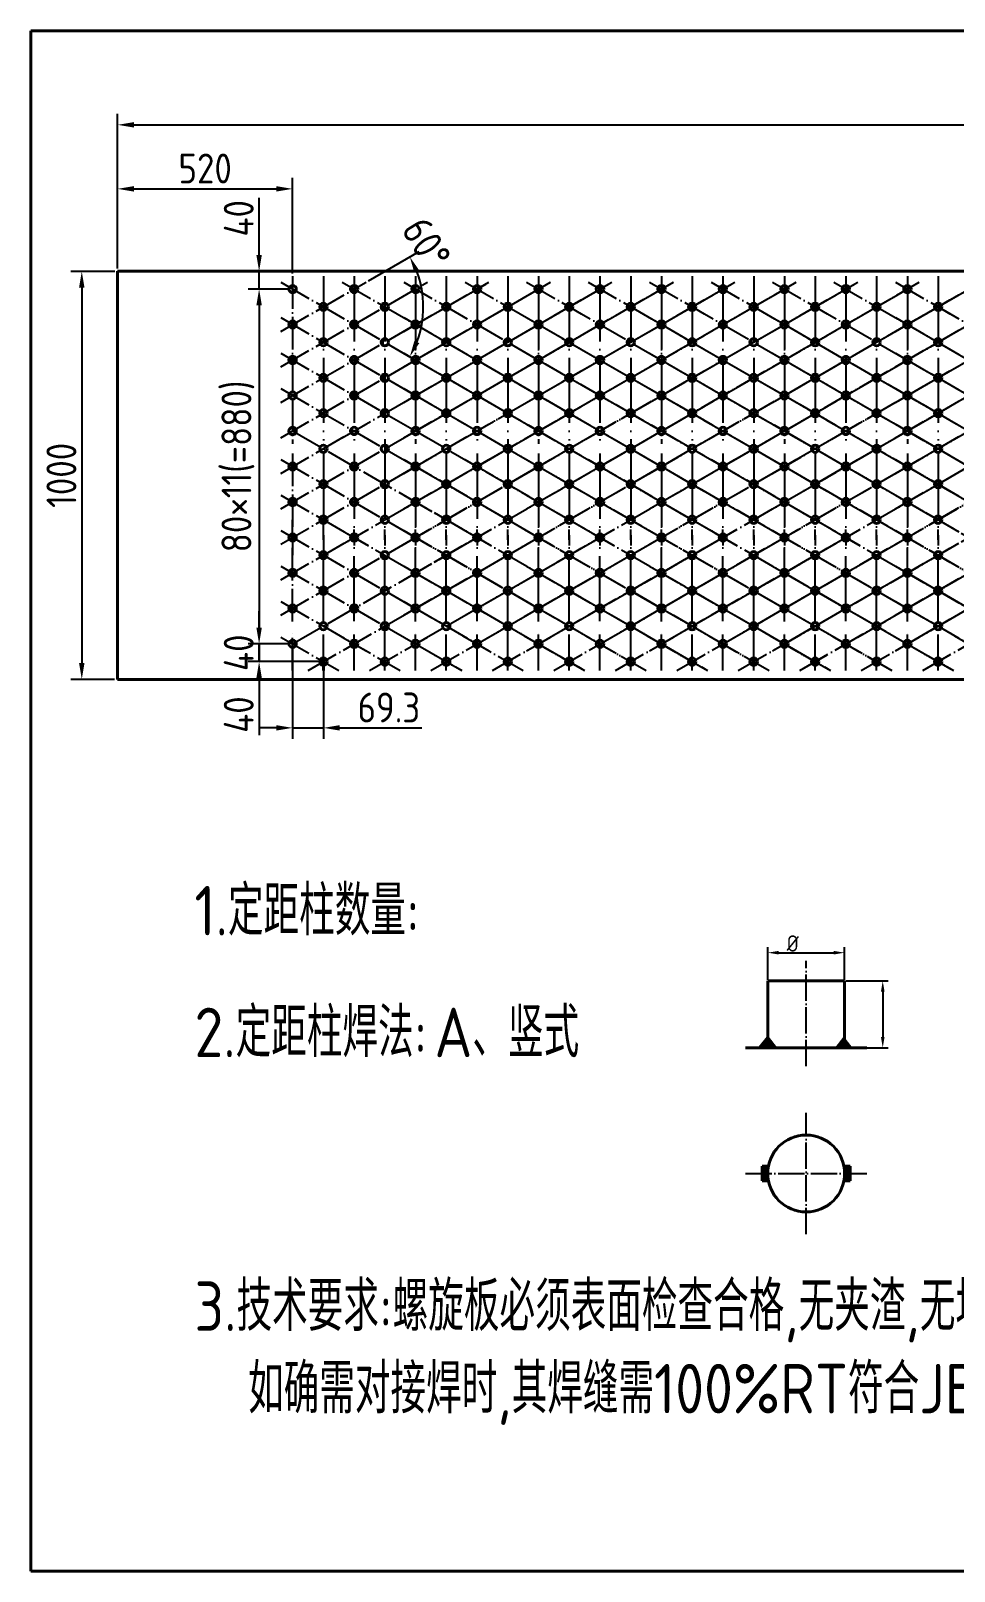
# Model space of a CAD drawing. Header units: millimetres. Extents: x 6220 to 53600, y -8031 to 13822.
# Drawn here: x 49590 to 51289, y -2704 to 131 of the extents above; entities that cross this region are included whole.
import ezdxf

# ---------------------------------------------------------------- set-up
doc = ezdxf.new("R2010")
doc.units = ezdxf.units.MM
doc.linetypes.add('ACAD_ISO04W100', pattern=[30, 24, -3, 0, -3])
doc.layers.add('粗线', color=7, linetype='Continuous', lineweight=40)
doc.layers.add('轮廓线', color=7, linetype='Continuous', lineweight=40)
doc.layers.add('轴线', color=5, linetype='ACAD_ISO04W100')
doc.styles.add('GB', font='gbenor.shx', dxfattribs={"bigfont": 'gbcbig.shx'})
doc.dimstyles.new('ISO-25', dxfattribs={"dimtxt": 40, "dimasz": 30, "dimexe": 20, "dimexo": 5, "dimgap": 10, "dimtad": 1, "dimtxsty": 'GB', "dimcen": 2.5, "dimadec": 0, "dimazin": 0, "dimtfac": 1, "dimtmove": 0, "dimatfit": 0, "dimfxl": 0, "dimarcsym": 0})

# ---------------------------------------------------------------- blocks, each defined once
blk = doc.blocks.new('*D148')
at = {"layer": 'Defpoints', "color": 0}
for p in [(50072, -344.6), (50010.3, -997.7), (50072, -997.7)]:
    blk.add_point(p, dxfattribs=at)
at = {"layer": '粗线', "color": 0, "lineweight": -2}
for p, q in [((50067, -344.6), (49990.3, -344.6)), ((50010.3, -374.6), (50010.3, -967.7)), ((50067, -997.7), (49990.3, -997.7))]:
    blk.add_line(p, q, dxfattribs=at)
at = {"layer": '粗线', "color": 0}
for points in [[(50005.3, -374.6), (50015.3, -374.6), (50010.3, -344.6)], [(50005.3, -967.7), (50015.3, -967.7), (50010.3, -997.7)]]:
    blk.add_solid(points, dxfattribs=at)
at = {"layer": '粗线', "color": 0, "insert": (49971.3, -671.1), "char_height": 55, "attachment_point": 5, "rotation": 90, "style": 'GB'}
blk.add_mtext('80×11(=880)', dxfattribs=at)
blk = doc.blocks.new('*D149')
at = {"layer": 'Defpoints', "color": 0}
for p in [(50010.3, -312), (50072, -312), (50072, -344.6)]:
    blk.add_point(p, dxfattribs=at)
at = {"layer": '粗线', "color": 0, "lineweight": -2}
for p, q in [((50010.3, -282), (50010.3, -176.9)), ((50067, -312), (49990.3, -312)), ((50010.3, -344.6), (50010.3, -312)), ((50067, -344.6), (49990.3, -344.6)), ((50010.3, -374.6), (50010.3, -404.6))]:
    blk.add_line(p, q, dxfattribs=at)
at = {"layer": '粗线', "color": 0}
for points in [[(50005.3, -282), (50015.3, -282), (50010.3, -312)], [(50005.3, -374.6), (50015.3, -374.6), (50010.3, -344.6)]]:
    blk.add_solid(points, dxfattribs=at)
at = {"layer": '粗线', "color": 0, "insert": (49972.8, -214.4), "char_height": 55, "attachment_point": 5, "rotation": 90, "style": 'GB'}
blk.add_mtext('40', dxfattribs=at)
blk = doc.blocks.new('*D150')
at = {"layer": 'Defpoints', "color": 0}
for p in [(50072, -997.7), (50010.3, -1030.3), (50128.6, -1030.3)]:
    blk.add_point(p, dxfattribs=at)
at = {"layer": '粗线', "color": 0, "lineweight": -2}
for p, q in [((50010.3, -967.7), (50010.3, -937.7)), ((50067, -997.7), (49990.3, -997.7)), ((50010.3, -997.7), (50010.3, -1030.3)), ((50123.6, -1030.3), (49990.3, -1030.3)), ((50010.3, -1060.3), (50010.3, -1165.4))]:
    blk.add_line(p, q, dxfattribs=at)
at = {"layer": '粗线', "color": 0}
for points in [[(50005.3, -967.7), (50015.3, -967.7), (50010.3, -997.7)], [(50005.3, -1060.3), (50015.3, -1060.3), (50010.3, -1030.3)]]:
    blk.add_solid(points, dxfattribs=at)
at = {"layer": '粗线', "color": 0, "insert": (49972.8, -1127.8), "char_height": 55, "attachment_point": 5, "rotation": 90, "style": 'GB'}
blk.add_mtext('40', dxfattribs=at)
blk = doc.blocks.new('*D151')
at = {"layer": 'Defpoints', "color": 0}
for p in [(50072, -160.2), (49750, -312), (50072, -320.8)]:
    blk.add_point(p, dxfattribs=at)
at = {"layer": '粗线', "color": 0, "lineweight": -2}
for p, q in [((49750, -307), (49750, -140.2)), ((50072, -315.8), (50072, -140.2)), ((49780, -160.2), (50042, -160.2))]:
    blk.add_line(p, q, dxfattribs=at)
at = {"layer": '粗线', "color": 0}
for points in [[(49780, -155.2), (49780, -165.2), (49750, -160.2)], [(50042, -155.2), (50042, -165.2), (50072, -160.2)]]:
    blk.add_solid(points, dxfattribs=at)
at = {"layer": '粗线', "color": 0, "insert": (49911, -122.7), "char_height": 55, "attachment_point": 5, "style": 'GB'}
blk.add_mtext('520', dxfattribs=at)
blk = doc.blocks.new('*D152')
at = {"layer": 'Defpoints', "color": 0}
for p in [(49750, -312), (49684, -1063), (49749.5, -1063)]:
    blk.add_point(p, dxfattribs=at)
at = {"layer": '粗线', "color": 0, "lineweight": -2}
for p, q in [((49745, -312), (49664, -312)), ((49684, -342), (49684, -1033)), ((49744.5, -1063), (49664, -1063))]:
    blk.add_line(p, q, dxfattribs=at)
at = {"layer": '粗线', "color": 0}
for points in [[(49679, -342), (49689, -342), (49684, -312)], [(49679, -1033), (49689, -1033), (49684, -1063)]]:
    blk.add_solid(points, dxfattribs=at)
at = {"layer": '粗线', "color": 0, "insert": (49646.5, -687.5), "char_height": 55, "attachment_point": 5, "rotation": 90, "style": 'GB'}
blk.add_mtext('1000', dxfattribs=at)
blk = doc.blocks.new('*D153')
at = {"layer": 'Defpoints', "color": 0}
for p in [(50072, -997.7), (50128.6, -1030.3), (50128.6, -1152.2)]:
    blk.add_point(p, dxfattribs=at)
at = {"layer": '粗线', "color": 0, "lineweight": -2}
for p, q in [((50072, -1002.7), (50072, -1172.2)), ((50128.6, -1035.3), (50128.6, -1172.2)), ((50042, -1152.2), (50012, -1152.2)), ((50072, -1152.2), (50128.6, -1152.2)), ((50158.6, -1152.2), (50309.6, -1152.2))]:
    blk.add_line(p, q, dxfattribs=at)
at = {"layer": '粗线', "color": 0}
for points in [[(50042, -1147.2), (50042, -1157.2), (50072, -1152.2)], [(50158.6, -1147.2), (50158.6, -1157.2), (50128.6, -1152.2)]]:
    blk.add_solid(points, dxfattribs=at)
at = {"layer": '粗线', "color": 0, "insert": (50249.1, -1114.7), "char_height": 55, "attachment_point": 5, "style": 'GB'}
blk.add_mtext('69.3', dxfattribs=at)
blk = doc.blocks.new('*D154')
at = {"layer": 'Defpoints', "color": 0}
for p in [(51087.8, -1566), (50946.2, -1618), (51087.8, -1618)]:
    blk.add_point(p, dxfattribs=at)
at = {"layer": '粗线', "color": 0, "lineweight": -2}
for p, q in [((50946.2, -1616), (50946.2, -1556)), ((51087.8, -1616), (51087.8, -1556)), ((50966.2, -1566), (51067.8, -1566))]:
    blk.add_line(p, q, dxfattribs=at)
at = {"layer": '粗线', "color": 0}
for points in [[(50966.2, -1562.7), (50966.2, -1569.3), (50946.2, -1566)], [(51067.8, -1562.7), (51067.8, -1569.3), (51087.8, -1566)]]:
    blk.add_solid(points, dxfattribs=at)
at = {"layer": '粗线', "color": 0, "insert": (50992.3, -1549), "char_height": 30, "attachment_point": 5, "style": 'GB'}
blk.add_mtext('%%C', dxfattribs=at)
blk = doc.blocks.new('*D155')
at = {"layer": 'Defpoints', "color": 0}
for p in [(51087.8, -1618), (51087.8, -1741.1), (51157.9, -1741.1)]:
    blk.add_point(p, dxfattribs=at)
at = {"layer": '粗线', "color": 0, "lineweight": -2}
for p, q in [((51089.8, -1618), (51167.9, -1618)), ((51157.9, -1638), (51157.9, -1721.1)), ((51089.8, -1741.1), (51167.9, -1741.1))]:
    blk.add_line(p, q, dxfattribs=at)
at = {"layer": '粗线', "color": 0}
for points in [[(51154.6, -1638), (51161.3, -1638), (51157.9, -1618)], [(51154.6, -1721.1), (51161.3, -1721.1), (51157.9, -1741.1)]]:
    blk.add_solid(points, dxfattribs=at)
at = {"layer": '粗线', "color": 0, "insert": (51155.9, -1704.7), "char_height": 0.000001, "attachment_point": 5, "rotation": 90, "style": 'GB'}
blk.add_mtext('.', dxfattribs=at)
blk = doc.blocks.new('*D147')
at = {"layer": 'Defpoints', "color": 0}
for p in [(53440.8, -42.4), (49750, -312), (53440.8, -312)]:
    blk.add_point(p, dxfattribs=at)
at = {"layer": '粗线', "color": 0, "lineweight": -2}
for p, q in [((49750, -307), (49750, -22.4)), ((53440.8, -307), (53440.8, -22.4)), ((49780, -42.4), (53410.8, -42.4))]:
    blk.add_line(p, q, dxfattribs=at)
at = {"layer": '粗线', "color": 0}
for points in [[(49780, -37.4), (49780, -47.4), (49750, -42.4)], [(53410.8, -37.4), (53410.8, -47.4), (53440.8, -42.4)]]:
    blk.add_solid(points, dxfattribs=at)
at = {"layer": '粗线', "color": 0, "insert": (51595.4, -32.4), "char_height": 0.00001, "attachment_point": 5, "style": 'GB'}
blk.add_mtext('.', dxfattribs=at)
blk = doc.blocks.new('*D156')
at = {"layer": 'Defpoints', "color": 0}
for p in [(50010.3, -997.7), (50072, -997.7), (50072, -1030.3)]:
    blk.add_point(p, dxfattribs=at)
at = {"layer": '粗线', "color": 0, "lineweight": -2}
for p, q in [((50010.3, -967.7), (50010.3, -937.7)), ((50067, -997.7), (49990.3, -997.7)), ((50010.3, -1030.3), (50010.3, -997.7)), ((50067, -1030.3), (49990.3, -1030.3)), ((50010.3, -1060.3), (50010.3, -1090.3))]:
    blk.add_line(p, q, dxfattribs=at)
at = {"layer": '粗线', "color": 0}
for points in [[(50005.3, -967.7), (50015.3, -967.7), (50010.3, -997.7)], [(50005.3, -1060.3), (50015.3, -1060.3), (50010.3, -1030.3)]]:
    blk.add_solid(points, dxfattribs=at)
at = {"layer": '粗线', "color": 0, "insert": (49972.8, -1014), "char_height": 55, "attachment_point": 5, "rotation": 90, "style": 'GB'}
blk.add_mtext('40', dxfattribs=at)
blk = doc.blocks.new('*D157')
at = {"layer": 'Defpoints', "color": 0}
for p in [(50050.1, -331.9), (50207.1, -331.9), (50050.1, -422.6), (50309.6, -409.2), (50546.4, -618.5)]:
    blk.add_point(p, dxfattribs=at)
at = {"layer": '粗线', "color": 0, "lineweight": -2}
blk.add_line((50211.4, -329.4), (50305.1, -275.4), dxfattribs=at)
blk.add_arc((50128.6, -377.3), 183.8, 339.3646, 20.6354, dxfattribs=at)
at = {"layer": '粗线', "color": 0}
for points in [[(50296, -314.6), (50305.1, -310.4), (50287.7, -285.4)], [(50305.1, -444.2), (50296, -439.9), (50287.7, -469.1)]]:
    blk.add_solid(points, dxfattribs=at)
at = {"layer": '粗线', "color": 0, "insert": (50318.2, -260.3), "char_height": 55, "attachment_point": 5, "rotation": 301.6797, "style": 'GB'}
blk.add_mtext('60°', dxfattribs=at)

msp = doc.modelspace()

# ---------------------------------------------------------------- hatches: boundary and pattern name
at = {"layer": '粗线'}
h = msp.add_hatch(color=0, dxfattribs=at)
h.paths.add_polyline_path([(50946.238, -1722.146), (50946.238, -1741.117), (50961.05, -1741.117)])
h.paths.add_polyline_path([(50946.238, -1722.146), (50931.426, -1741.117), (50946.238, -1741.117)])
h = msp.add_hatch(color=0, dxfattribs=at)
h.paths.add_polyline_path([(51087.826, -1722.146), (51087.826, -1741.117), (51073.013, -1741.117)])
h.paths.add_polyline_path([(51087.826, -1722.146), (51102.638, -1741.117), (51087.826, -1741.117)])
h = msp.add_hatch(color=0, dxfattribs=at)
h.paths.add_polyline_path([(50947.519, -1958.968), (50936.146, -1958.968), (50936.146, -1972.378), (50946.238, -1972.378, -0.04767987)])
h.paths.add_polyline_path([(50946.238, -1972.378), (50936.146, -1972.378), (50936.146, -1985.788), (50947.519, -1985.788, -0.04767987)])
h = msp.add_hatch(color=0, dxfattribs=at)
h.paths.add_polyline_path([(51086.544, -1958.968), (51097.917, -1958.968), (51097.917, -1972.378), (51087.826, -1972.378, 0.04767987)])
h.paths.add_polyline_path([(51087.826, -1972.378), (51097.917, -1972.378), (51097.917, -1985.788), (51086.544, -1985.788, 0.04767987)])

# ---------------------------------------------------------------- linework, layer by layer
at = {"layer": '粗线', "color": 0}
for p, q in [((49590.19, 130.69), (53599.69, 130.69)), ((49590.19, 130.69), (49590.19, -2704.31)), ((49749.986, -311.956), (49749.502, -1062.981)), ((49749.986, -311.956), (53440.792, -311.956)), ((50128.598, -1030.327), (50128.598, -1046.673)), ((49749.502, -1062.981), (53440.309, -1062.981)), ((50946.238, -1741.117), (50946.238, -1617.957)), ((50946.238, -1617.957), (51087.826, -1617.957)), ((51087.826, -1741.117), (51087.826, -1617.957)), ((50946.238, -1722.146), (50931.426, -1741.117)), ((50946.238, -1722.146), (50961.05, -1741.117)), ((51087.826, -1722.146), (51073.013, -1741.117)), ((50905.597, -1741.117), (51128.467, -1741.117)), ((50936.146, -1985.788), (50936.146, -1958.968)), ((50936.146, -1958.968), (50947.519, -1958.968)), ((51097.917, -1958.968), (51086.544, -1958.968)), ((51097.917, -1985.788), (51097.917, -1958.968)), ((50936.146, -1985.788), (50947.519, -1985.788)), ((51097.917, -1985.788), (51086.544, -1985.788)), ((49590.19, -2704.31), (53599.69, -2704.31))]:
    msp.add_line(p, q, dxfattribs=at)
msp.add_circle((51017.032, -1972.378), 70.794, dxfattribs=at)
at = {"layer": '轮廓线', "color": 0}
for p, q in [((50924.095, -311.956), (51517.709, -311.956)), ((51150.323, -311.956), (51743.937, -311.956)), ((51263.437, -311.956), (51857.051, -311.956))]:
    msp.add_line(p, q, dxfattribs=at)
for centre in [(50072.041, -344.61), (50185.155, -344.61), (50298.269, -344.61), (50298.269, -344.61), (50411.383, -344.61), (50411.383, -344.61), (50524.497, -344.61), (50524.497, -344.61), (50524.497, -344.61), (50637.611, -344.61), (50637.611, -344.61), (50750.726, -344.61), (50750.726, -344.61), (50750.726, -344.61), (50863.84, -344.61), (50863.84, -344.61), (50976.954, -344.61), (50976.954, -344.61), (50976.954, -344.61), (51090.068, -344.61), (51090.068, -344.61), (51203.182, -344.61), (51203.182, -344.61), (51203.182, -344.61), (50128.598, -377.263), (50241.712, -377.263), (50354.826, -377.263), (50354.826, -377.263), (50467.94, -377.263), (50467.94, -377.263), (50581.054, -377.263), (50581.054, -377.263), (50581.054, -377.263), (50694.169, -377.263), (50694.169, -377.263), (50807.283, -377.263), (50807.283, -377.263), (50807.283, -377.263), (50920.397, -377.263), (50920.397, -377.263), (51033.511, -377.263), (51033.511, -377.263), (51033.511, -377.263), (51146.625, -377.263), (51146.625, -377.263), (51259.739, -377.263), (51259.739, -377.263), (51259.739, -377.263), (50072.041, -409.916), (50185.155, -409.916), (50298.269, -409.916), (50298.269, -409.916), (50411.383, -409.916), (50411.383, -409.916), (50524.497, -409.916), (50524.497, -409.916), (50524.497, -409.916), (50637.611, -409.916), (50637.611, -409.916), (50750.726, -409.916), (50750.726, -409.916), (50750.726, -409.916), (50863.84, -409.916), (50863.84, -409.916), (50976.954, -409.916), (50976.954, -409.916), (50976.954, -409.916), (51090.068, -409.916), (51090.068, -409.916), (51203.182, -409.916), (51203.182, -409.916), (51203.182, -409.916), (50128.598, -442.569), (50241.712, -442.569), (50354.826, -442.569), (50354.826, -442.569), (50467.94, -442.569), (50467.94, -442.569), (50581.054, -442.569), (50581.054, -442.569), (50581.054, -442.569), (50694.169, -442.569), (50694.169, -442.569), (50807.283, -442.569), (50807.283, -442.569), (50807.283, -442.569), (50920.397, -442.569), (50920.397, -442.569), (51033.511, -442.569), (51033.511, -442.569), (51033.511, -442.569), (51146.625, -442.569), (51146.625, -442.569), (51259.739, -442.569), (51259.739, -442.569), (51259.739, -442.569), (50072.041, -475.223), (50185.155, -475.223), (50298.269, -475.223), (50298.269, -475.223), (50411.383, -475.223), (50411.383, -475.223), (50524.497, -475.223), (50524.497, -475.223), (50524.497, -475.223), (50637.611, -475.223), (50637.611, -475.223), (50750.726, -475.223), (50750.726, -475.223), (50750.726, -475.223), (50863.84, -475.223), (50863.84, -475.223), (50976.954, -475.223), (50976.954, -475.223), (50976.954, -475.223), (51090.068, -475.223), (51090.068, -475.223), (51203.182, -475.223), (51203.182, -475.223), (51203.182, -475.223), (50128.598, -507.876), (50241.712, -507.876), (50354.826, -507.876), (50354.826, -507.876), (50467.94, -507.876), (50467.94, -507.876), (50581.054, -507.876), (50581.054, -507.876), (50581.054, -507.876), (50694.169, -507.876), (50694.169, -507.876), (50807.283, -507.876), (50807.283, -507.876), (50807.283, -507.876), (50920.397, -507.876), (50920.397, -507.876), (51033.511, -507.876), (51033.511, -507.876), (51033.511, -507.876), (51146.625, -507.876), (51146.625, -507.876), (51259.739, -507.876), (51259.739, -507.876), (51259.739, -507.876), (50072.041, -540.529), (50185.155, -540.529), (50298.269, -540.529), (50298.269, -540.529), (50411.383, -540.529), (50411.383, -540.529), (50524.497, -540.529), (50524.497, -540.529), (50524.497, -540.529), (50637.611, -540.529), (50637.611, -540.529), (50750.726, -540.529), (50750.726, -540.529), (50750.726, -540.529), (50863.84, -540.529), (50863.84, -540.529), (50976.954, -540.529), (50976.954, -540.529), (50976.954, -540.529), (51090.068, -540.529), (51090.068, -540.529), (51203.182, -540.529), (51203.182, -540.529), (51203.182, -540.529), (50128.598, -573.182), (50241.712, -573.182), (50354.826, -573.182), (50354.826, -573.182), (50467.94, -573.182), (50467.94, -573.182), (50581.054, -573.182), (50581.054, -573.182), (50581.054, -573.182), (50694.169, -573.182), (50694.169, -573.182), (50807.283, -573.182), (50807.283, -573.182), (50807.283, -573.182), (50920.397, -573.182), (50920.397, -573.182), (51033.511, -573.182), (51033.511, -573.182), (51033.511, -573.182), (51146.625, -573.182), (51146.625, -573.182), (51259.739, -573.182), (51259.739, -573.182), (51259.739, -573.182), (50072.041, -605.835), (50072.041, -605.835), (50185.155, -605.835), (50185.155, -605.835), (50298.269, -605.835), (50298.269, -605.835), (50298.269, -605.835), (50298.269, -605.835), (50411.383, -605.835), (50411.383, -605.835), (50411.383, -605.835), (50411.383, -605.835), (50524.497, -605.835), (50524.497, -605.835), (50524.497, -605.835), (50524.497, -605.835), (50524.497, -605.835), (50524.497, -605.835), (50637.611, -605.835), (50637.611, -605.835), (50637.611, -605.835), (50637.611, -605.835), (50750.726, -605.835), (50750.726, -605.835), (50750.726, -605.835), (50750.726, -605.835), (50750.726, -605.835), (50750.726, -605.835), (50863.84, -605.835), (50863.84, -605.835), (50863.84, -605.835), (50863.84, -605.835), (50976.954, -605.835), (50976.954, -605.835), (50976.954, -605.835), (50976.954, -605.835), (50976.954, -605.835), (50976.954, -605.835), (51090.068, -605.835), (51090.068, -605.835), (51090.068, -605.835), (51090.068, -605.835), (51203.182, -605.835), (51203.182, -605.835), (51203.182, -605.835), (51203.182, -605.835), (51203.182, -605.835), (51203.182, -605.835), (50128.598, -638.489), (50241.712, -638.489), (50354.826, -638.489), (50354.826, -638.489), (50467.94, -638.489), (50467.94, -638.489), (50581.054, -638.489), (50581.054, -638.489), (50581.054, -638.489), (50694.169, -638.489), (50694.169, -638.489), (50807.283, -638.489), (50807.283, -638.489), (50807.283, -638.489), (50920.397, -638.489), (50920.397, -638.489), (51033.511, -638.489), (51033.511, -638.489), (51033.511, -638.489), (51146.625, -638.489), (51146.625, -638.489), (51259.739, -638.489), (51259.739, -638.489), (51259.739, -638.489), (50072.041, -671.142), (50072.041, -671.142), (50185.155, -671.142), (50185.155, -671.142), (50298.269, -671.142), (50298.269, -671.142), (50298.269, -671.142), (50298.269, -671.142), (50411.383, -671.142), (50411.383, -671.142), (50411.383, -671.142), (50411.383, -671.142), (50524.497, -671.142), (50524.497, -671.142), (50524.497, -671.142), (50524.497, -671.142), (50524.497, -671.142), (50524.497, -671.142), (50637.611, -671.142), (50637.611, -671.142), (50637.611, -671.142), (50637.611, -671.142), (50750.726, -671.142), (50750.726, -671.142), (50750.726, -671.142), (50750.726, -671.142), (50750.726, -671.142), (50750.726, -671.142), (50863.84, -671.142), (50863.84, -671.142), (50863.84, -671.142), (50863.84, -671.142), (50976.954, -671.142), (50976.954, -671.142), (50976.954, -671.142), (50976.954, -671.142), (50976.954, -671.142), (50976.954, -671.142), (51090.068, -671.142), (51090.068, -671.142), (51090.068, -671.142), (51090.068, -671.142), (51203.182, -671.142), (51203.182, -671.142), (51203.182, -671.142), (51203.182, -671.142), (51203.182, -671.142), (51203.182, -671.142), (50128.598, -703.795), (50241.712, -703.795), (50354.826, -703.795), (50354.826, -703.795), (50467.94, -703.795), (50467.94, -703.795), (50581.054, -703.795), (50581.054, -703.795), (50694.169, -703.795), (50694.169, -703.795), (50807.283, -703.795), (50807.283, -703.795), (50920.397, -703.795), (50920.397, -703.795), (51033.511, -703.795), (51033.511, -703.795), (51146.625, -703.795), (51146.625, -703.795), (51259.739, -703.795), (51259.739, -703.795), (50072.041, -736.448), (50185.155, -736.448), (50298.269, -736.448), (50298.269, -736.448), (50411.383, -736.448), (50411.383, -736.448), (50524.497, -736.448), (50524.497, -736.448), (50524.497, -736.448), (50637.611, -736.448), (50637.611, -736.448), (50750.726, -736.448), (50750.726, -736.448), (50750.726, -736.448), (50863.84, -736.448), (50863.84, -736.448), (50976.954, -736.448), (50976.954, -736.448), (50976.954, -736.448), (51090.068, -736.448), (51090.068, -736.448), (51203.182, -736.448), (51203.182, -736.448), (51203.182, -736.448), (50128.598, -769.102), (50241.712, -769.102), (50354.826, -769.102), (50354.826, -769.102), (50467.94, -769.102), (50467.94, -769.102), (50581.054, -769.102), (50581.054, -769.102), (50694.169, -769.102), (50694.169, -769.102), (50807.283, -769.102), (50807.283, -769.102), (50920.397, -769.102), (50920.397, -769.102), (51033.511, -769.102), (51033.511, -769.102), (51146.625, -769.102), (51146.625, -769.102), (51259.739, -769.102), (51259.739, -769.102), (50072.041, -801.755), (50072.041, -801.755), (50185.155, -801.755), (50185.155, -801.755), (50298.269, -801.755), (50298.269, -801.755), (50298.269, -801.755), (50298.269, -801.755), (50411.383, -801.755), (50411.383, -801.755), (50411.383, -801.755), (50411.383, -801.755), (50524.497, -801.755), (50524.497, -801.755), (50524.497, -801.755), (50524.497, -801.755), (50524.497, -801.755), (50524.497, -801.755), (50637.611, -801.755), (50637.611, -801.755), (50637.611, -801.755), (50637.611, -801.755), (50750.726, -801.755), (50750.726, -801.755), (50750.726, -801.755), (50750.726, -801.755), (50750.726, -801.755), (50750.726, -801.755), (50863.84, -801.755), (50863.84, -801.755), (50863.84, -801.755), (50863.84, -801.755), (50976.954, -801.755), (50976.954, -801.755), (50976.954, -801.755), (50976.954, -801.755), (50976.954, -801.755), (50976.954, -801.755), (51090.068, -801.755), (51090.068, -801.755), (51090.068, -801.755), (51090.068, -801.755), (51203.182, -801.755), (51203.182, -801.755), (51203.182, -801.755), (51203.182, -801.755), (51203.182, -801.755), (51203.182, -801.755), (50128.598, -834.408), (50241.712, -834.408), (50354.826, -834.408), (50354.826, -834.408), (50467.94, -834.408), (50467.94, -834.408), (50581.054, -834.408), (50581.054, -834.408), (50694.169, -834.408), (50694.169, -834.408), (50807.283, -834.408), (50807.283, -834.408), (50920.397, -834.408), (50920.397, -834.408), (51033.511, -834.408), (51033.511, -834.408), (51146.625, -834.408), (51146.625, -834.408), (51259.739, -834.408), (51259.739, -834.408), (50072.041, -867.061), (50185.155, -867.061), (50298.269, -867.061), (50298.269, -867.061), (50411.383, -867.061), (50411.383, -867.061), (50524.497, -867.061), (50524.497, -867.061), (50524.497, -867.061), (50637.611, -867.061), (50637.611, -867.061), (50750.726, -867.061), (50750.726, -867.061), (50750.726, -867.061), (50863.84, -867.061), (50863.84, -867.061), (50976.954, -867.061), (50976.954, -867.061), (50976.954, -867.061), (51090.068, -867.061), (51090.068, -867.061), (51203.182, -867.061), (51203.182, -867.061), (51203.182, -867.061), (50128.598, -899.714), (50241.712, -899.714), (50354.826, -899.714), (50354.826, -899.714), (50467.94, -899.714), (50467.94, -899.714), (50581.054, -899.714), (50581.054, -899.714), (50694.169, -899.714), (50694.169, -899.714), (50807.283, -899.714), (50807.283, -899.714), (50920.397, -899.714), (50920.397, -899.714), (51033.511, -899.714), (51033.511, -899.714), (51146.625, -899.714), (51146.625, -899.714), (51259.739, -899.714), (51259.739, -899.714), (50072.041, -932.368), (50072.041, -932.368), (50185.155, -932.368), (50185.155, -932.368), (50298.269, -932.368), (50298.269, -932.368), (50298.269, -932.368), (50298.269, -932.368), (50411.383, -932.368), (50411.383, -932.368), (50411.383, -932.368), (50411.383, -932.368), (50524.497, -932.368), (50524.497, -932.368), (50524.497, -932.368), (50524.497, -932.368), (50524.497, -932.368), (50524.497, -932.368), (50637.611, -932.368), (50637.611, -932.368), (50637.611, -932.368), (50637.611, -932.368), (50750.726, -932.368), (50750.726, -932.368), (50750.726, -932.368), (50750.726, -932.368), (50750.726, -932.368), (50750.726, -932.368), (50863.84, -932.368), (50863.84, -932.368), (50863.84, -932.368), (50863.84, -932.368), (50976.954, -932.368), (50976.954, -932.368), (50976.954, -932.368), (50976.954, -932.368), (50976.954, -932.368), (50976.954, -932.368), (51090.068, -932.368), (51090.068, -932.368), (51090.068, -932.368), (51090.068, -932.368), (51203.182, -932.368), (51203.182, -932.368), (51203.182, -932.368), (51203.182, -932.368), (51203.182, -932.368), (51203.182, -932.368), (50128.598, -965.021), (50241.712, -965.021), (50354.826, -965.021), (50354.826, -965.021), (50467.94, -965.021), (50467.94, -965.021), (50581.054, -965.021), (50581.054, -965.021), (50581.054, -965.021), (50694.169, -965.021), (50694.169, -965.021), (50807.283, -965.021), (50807.283, -965.021), (50807.283, -965.021), (50920.397, -965.021), (50920.397, -965.021), (51033.511, -965.021), (51033.511, -965.021), (51033.511, -965.021), (51146.625, -965.021), (51146.625, -965.021), (51259.739, -965.021), (51259.739, -965.021), (51259.739, -965.021), (50072.041, -997.674), (50072.041, -997.674), (50185.155, -997.674), (50185.155, -997.674), (50298.269, -997.674), (50298.269, -997.674), (50298.269, -997.674), (50298.269, -997.674), (50411.383, -997.674), (50411.383, -997.674), (50411.383, -997.674), (50411.383, -997.674), (50524.497, -997.674), (50524.497, -997.674), (50524.497, -997.674), (50524.497, -997.674), (50524.497, -997.674), (50524.497, -997.674), (50637.611, -997.674), (50637.611, -997.674), (50637.611, -997.674), (50637.611, -997.674), (50750.726, -997.674), (50750.726, -997.674), (50750.726, -997.674), (50750.726, -997.674), (50750.726, -997.674), (50750.726, -997.674), (50863.84, -997.674), (50863.84, -997.674), (50863.84, -997.674), (50863.84, -997.674), (50976.954, -997.674), (50976.954, -997.674), (50976.954, -997.674), (50976.954, -997.674), (50976.954, -997.674), (50976.954, -997.674), (51090.068, -997.674), (51090.068, -997.674), (51090.068, -997.674), (51090.068, -997.674), (51203.182, -997.674), (51203.182, -997.674), (51203.182, -997.674), (51203.182, -997.674), (51203.182, -997.674), (51203.182, -997.674), (50128.598, -1030.327), (50241.712, -1030.327), (50354.826, -1030.327), (50354.826, -1030.327), (50467.94, -1030.327), (50467.94, -1030.327), (50581.054, -1030.327), (50581.054, -1030.327), (50581.054, -1030.327), (50694.169, -1030.327), (50694.169, -1030.327), (50807.283, -1030.327), (50807.283, -1030.327), (50807.283, -1030.327), (50920.397, -1030.327), (50920.397, -1030.327), (51033.511, -1030.327), (51033.511, -1030.327), (51033.511, -1030.327), (51146.625, -1030.327), (51146.625, -1030.327), (51259.739, -1030.327), (51259.739, -1030.327), (51259.739, -1030.327)]:
    msp.add_circle(centre, 6.754, dxfattribs=at)
at = {"layer": '轴线', "color": 0, "ltscale": 2.5}
for p, q in [((50050.097, -331.94), (50546.442, -618.505)), ((50050.097, -422.586), (50207.099, -331.94)), ((50050.097, -487.892), (50320.214, -331.94)), ((50050.097, -553.199), (50433.328, -331.94)), ((50050.097, -618.505), (50546.442, -331.94)), ((50072.041, -320.8), (50072.041, -629.645)), ((50163.211, -331.94), (50602.994, -585.849)), ((50276.325, -331.94), (50602.994, -520.543)), ((50276.325, -331.94), (50772.67, -618.505)), ((50276.325, -422.586), (50433.328, -331.94)), ((50276.325, -487.892), (50546.442, -331.94)), ((50276.325, -553.199), (50659.556, -331.94)), ((50276.325, -618.505), (50772.67, -331.94)), ((50298.269, -320.8), (50298.269, -629.645)), ((50389.439, -331.94), (50602.994, -455.236)), ((50389.439, -331.94), (50829.223, -585.849)), ((50502.553, -331.94), (50602.994, -389.93)), ((50502.553, -331.94), (50829.223, -520.543)), ((50502.553, -331.94), (50998.898, -618.505)), ((50502.553, -422.586), (50659.556, -331.94)), ((50502.553, -487.892), (50772.67, -331.94)), ((50502.553, -553.199), (50885.784, -331.94)), ((50502.553, -618.505), (50998.898, -331.94)), ((50524.497, -320.8), (50524.497, -629.645)), ((50615.667, -331.94), (50829.223, -455.236)), ((50615.667, -331.94), (51055.451, -585.849)), ((50728.781, -331.94), (50829.223, -389.93)), ((50728.781, -331.94), (51055.451, -520.543)), ((50728.781, -331.94), (51225.126, -618.505)), ((50728.781, -422.586), (50885.784, -331.94)), ((50728.781, -487.892), (50998.898, -331.94)), ((50728.781, -553.199), (51112.012, -331.94)), ((50728.781, -618.505), (51225.126, -331.94)), ((50750.726, -320.8), (50750.726, -629.645)), ((50841.895, -331.94), (51055.451, -455.236)), ((50841.895, -331.94), (51281.679, -585.849)), ((50955.009, -331.94), (51055.451, -389.93)), ((50955.009, -331.94), (51281.679, -520.543)), ((50955.009, -331.94), (51451.354, -618.505)), ((50955.009, -422.586), (51112.012, -331.94)), ((50955.009, -487.892), (51225.126, -331.94)), ((50955.009, -553.199), (51338.24, -331.94)), ((50955.009, -618.505), (51451.354, -331.94)), ((50976.954, -320.8), (50976.954, -629.645)), ((51068.124, -331.94), (51281.679, -455.236)), ((51068.124, -331.94), (51507.907, -585.849)), ((51181.238, -331.94), (51281.679, -389.93)), ((51181.238, -331.94), (51507.907, -520.543)), ((51181.238, -331.94), (51677.583, -618.505)), ((51181.238, -422.586), (51338.24, -331.94)), ((51181.238, -487.892), (51451.354, -331.94)), ((51181.238, -553.199), (51564.468, -331.94)), ((51181.238, -618.505), (51677.583, -331.94)), ((51203.182, -320.8), (51203.182, -629.645)), ((50163.211, -618.505), (50602.994, -364.596)), ((50389.439, -618.505), (50829.223, -364.596)), ((50615.667, -618.505), (51055.451, -364.596)), ((50841.895, -618.505), (51281.679, -364.596)), ((51068.124, -618.505), (51507.907, -364.596)), ((50050.097, -397.247), (50433.328, -618.505)), ((50276.325, -397.247), (50659.556, -618.505)), ((50502.553, -397.247), (50885.784, -618.505)), ((50728.781, -397.247), (51112.012, -618.505)), ((50955.009, -397.247), (51338.24, -618.505)), ((51181.238, -397.247), (51564.468, -618.505)), ((50241.712, -638.489), (50602.994, -429.902)), ((50467.94, -638.489), (50829.223, -429.902)), ((50694.169, -638.489), (51055.451, -429.902)), ((50920.397, -638.489), (51281.679, -429.902)), ((51146.625, -638.489), (51507.907, -429.902)), ((50050.097, -462.553), (50320.214, -618.505)), ((50276.325, -462.553), (50546.442, -618.505)), ((50502.553, -462.553), (50772.67, -618.505)), ((50728.781, -462.553), (50998.898, -618.505)), ((50955.009, -462.553), (51225.126, -618.505)), ((51181.238, -462.553), (51451.354, -618.505)), ((50320.214, -658.472), (50602.994, -495.209)), ((50546.442, -658.472), (50829.223, -495.209)), ((50772.67, -658.472), (51055.451, -495.209)), ((50998.898, -658.472), (51281.679, -495.209)), ((51225.126, -658.472), (51507.907, -495.209)), ((50050.097, -527.859), (50241.712, -638.489)), ((50276.325, -527.859), (50467.94, -638.489)), ((50502.553, -527.859), (50694.169, -638.489)), ((50728.781, -527.859), (50920.397, -638.489)), ((50955.009, -527.859), (51146.625, -638.489)), ((51181.238, -527.859), (51372.853, -638.489)), ((50433.328, -658.472), (50602.994, -560.515)), ((50659.556, -658.472), (50829.223, -560.515)), ((50885.784, -658.472), (51055.451, -560.515)), ((51112.012, -658.472), (51281.679, -560.515)), ((50050.097, -683.811), (50207.099, -593.166)), ((50276.325, -683.811), (50433.328, -593.166)), ((50502.553, -593.166), (50602.994, -651.156)), ((50502.553, -683.811), (50659.556, -593.166)), ((50728.781, -593.166), (50829.223, -651.156)), ((50728.781, -683.811), (50885.784, -593.166)), ((50955.009, -593.166), (51055.451, -651.156)), ((50955.009, -683.811), (51112.012, -593.166)), ((51181.238, -593.166), (51281.679, -651.156)), ((51181.238, -683.811), (51338.24, -593.166)), ((50072.041, -605.835), (50436.939, -816.509)), ((50298.269, -605.835), (50663.167, -816.509)), ((50433.328, -618.505), (50602.994, -716.462)), ((50524.497, -605.835), (50889.395, -816.509)), ((50659.556, -618.505), (50829.223, -716.462)), ((50750.726, -605.835), (51115.623, -816.509)), ((50885.784, -618.505), (51055.451, -716.462)), ((50976.954, -605.835), (51341.851, -816.509)), ((51112.012, -618.505), (51281.679, -716.462)), ((51203.182, -605.835), (51568.08, -816.509)), ((50050.097, -749.118), (50241.712, -638.489)), ((50072.041, -647.332), (50072.041, -834.408)), ((50241.712, -638.489), (50550.053, -816.509)), ((50276.325, -749.118), (50467.94, -638.489)), ((50298.269, -647.332), (50298.269, -816.509)), ((50467.94, -638.489), (50776.281, -816.509)), ((50502.553, -749.118), (50694.169, -638.489)), ((50524.497, -647.332), (50524.497, -816.509)), ((50694.169, -638.489), (51002.509, -816.509)), ((50728.781, -749.118), (50920.397, -638.489)), ((50750.726, -647.332), (50750.726, -816.509)), ((50920.397, -638.489), (51228.737, -816.509)), ((50955.009, -749.118), (51146.625, -638.489)), ((50976.954, -647.332), (50976.954, -816.509)), ((51146.625, -638.489), (51454.966, -816.509)), ((51181.238, -749.118), (51372.853, -638.489)), ((51203.182, -647.332), (51203.182, -816.509)), ((50050.097, -658.472), (50323.825, -816.509)), ((50050.097, -814.424), (50320.214, -658.472)), ((50159.6, -816.509), (50433.328, -658.472)), ((50272.714, -816.509), (50546.442, -658.472)), ((50276.325, -658.472), (50550.053, -816.509)), ((50276.325, -814.424), (50546.442, -658.472)), ((50385.828, -816.509), (50659.556, -658.472)), ((50389.439, -658.472), (50602.994, -781.769)), ((50498.942, -816.509), (50772.67, -658.472)), ((50502.553, -658.472), (50776.281, -816.509)), ((50502.553, -814.424), (50772.67, -658.472)), ((50612.056, -816.509), (50885.784, -658.472)), ((50615.667, -658.472), (50829.223, -781.769)), ((50725.17, -816.509), (50998.898, -658.472)), ((50728.781, -658.472), (51002.509, -816.509)), ((50728.781, -814.424), (50998.898, -658.472)), ((50838.284, -816.509), (51112.012, -658.472)), ((50841.895, -658.472), (51055.451, -781.769)), ((50951.398, -816.509), (51225.126, -658.472)), ((50955.009, -658.472), (51228.737, -816.509)), ((50955.009, -814.424), (51225.126, -658.472)), ((51064.512, -816.509), (51338.24, -658.472)), ((51068.124, -658.472), (51281.679, -781.769)), ((51177.626, -816.509), (51451.354, -658.472)), ((51181.238, -658.472), (51454.966, -816.509)), ((51181.238, -814.424), (51451.354, -658.472)), ((50385.828, -816.509), (50602.994, -691.128)), ((50612.056, -816.509), (50829.223, -691.128)), ((50838.284, -816.509), (51055.451, -691.128)), ((51064.512, -816.509), (51281.679, -691.128)), ((50050.097, -723.779), (50210.711, -816.509)), ((50276.325, -723.779), (50436.939, -816.509)), ((50502.553, -723.779), (50663.167, -816.509)), ((50728.781, -723.779), (50889.395, -816.509)), ((50955.009, -723.779), (51115.623, -816.509)), ((51181.238, -723.779), (51341.851, -816.509)), ((50498.942, -816.509), (50602.994, -756.435)), ((50725.17, -816.509), (50829.223, -756.435)), ((50951.398, -816.509), (51055.451, -756.435)), ((51177.626, -816.509), (51281.679, -756.435)), ((50050.097, -945.037), (50323.825, -787)), ((50050.097, -879.731), (50210.711, -787)), ((50050.097, -814.424), (50097.596, -787)), ((50050.097, -789.085), (50097.596, -816.509)), ((50050.097, -789.085), (50320.214, -945.037)), ((50072.041, -956.177), (50072.041, -769.102)), ((50072.041, -997.674), (50436.939, -787)), ((50159.6, -787), (50433.328, -945.037)), ((50241.712, -965.021), (50550.053, -787)), ((50272.714, -787), (50546.442, -945.037)), ((50276.325, -945.037), (50550.053, -787)), ((50276.325, -879.731), (50436.939, -787)), ((50276.325, -814.424), (50323.825, -787)), ((50276.325, -789.085), (50323.825, -816.509)), ((50276.325, -789.085), (50546.442, -945.037)), ((50298.269, -956.177), (50298.269, -787)), ((50298.269, -997.674), (50663.167, -787)), ((50385.828, -787), (50602.994, -912.382)), ((50385.828, -787), (50659.556, -945.037)), ((50467.94, -965.021), (50776.281, -787)), ((50498.942, -787), (50602.994, -847.075)), ((50498.942, -787), (50772.67, -945.037)), ((50502.553, -945.037), (50776.281, -787)), ((50502.553, -879.731), (50663.167, -787)), ((50502.553, -814.424), (50550.053, -787)), ((50502.553, -789.085), (50550.053, -816.509)), ((50502.553, -789.085), (50772.67, -945.037)), ((50524.497, -956.177), (50524.497, -787)), ((50524.497, -997.674), (50889.395, -787)), ((50612.056, -787), (50829.223, -912.382)), ((50612.056, -787), (50885.784, -945.037)), ((50694.169, -965.021), (51002.509, -787)), ((50725.17, -787), (50829.223, -847.075)), ((50725.17, -787), (50998.898, -945.037)), ((50728.781, -945.037), (51002.509, -787)), ((50728.781, -879.731), (50889.395, -787)), ((50728.781, -814.424), (50776.281, -787)), ((50728.781, -789.085), (50776.281, -816.509)), ((50728.781, -789.085), (50998.898, -945.037)), ((50750.726, -956.177), (50750.726, -787)), ((50750.726, -997.674), (51115.623, -787)), ((50838.284, -787), (51055.451, -912.382)), ((50838.284, -787), (51112.012, -945.037)), ((50920.397, -965.021), (51228.737, -787)), ((50951.398, -787), (51055.451, -847.075)), ((50951.398, -787), (51225.126, -945.037)), ((50955.009, -945.037), (51228.737, -787)), ((50955.009, -879.731), (51115.623, -787)), ((50955.009, -814.424), (51002.509, -787)), ((50955.009, -789.085), (51002.509, -816.509)), ((50955.009, -789.085), (51225.126, -945.037)), ((50976.954, -956.177), (50976.954, -787)), ((50976.954, -997.674), (51341.851, -787)), ((51064.512, -787), (51281.679, -912.382)), ((51064.512, -787), (51338.24, -945.037)), ((51146.625, -965.021), (51454.966, -787)), ((51177.626, -787), (51281.679, -847.075)), ((51177.626, -787), (51451.354, -945.037)), ((51181.238, -945.037), (51454.966, -787)), ((51181.238, -879.731), (51341.851, -787)), ((51181.238, -814.424), (51228.737, -787)), ((51181.238, -789.085), (51228.737, -816.509)), ((51181.238, -789.085), (51451.354, -945.037)), ((51203.182, -956.177), (51203.182, -787)), ((51203.182, -997.674), (51568.08, -787)), ((50389.439, -945.037), (50602.994, -821.741)), ((50615.667, -945.037), (50829.223, -821.741)), ((50841.895, -945.037), (51055.451, -821.741)), ((51068.124, -945.037), (51281.679, -821.741)), ((50050.097, -854.392), (50241.712, -965.021)), ((50276.325, -854.392), (50467.94, -965.021)), ((50502.553, -854.392), (50694.169, -965.021)), ((50728.781, -854.392), (50920.397, -965.021)), ((50955.009, -854.392), (51146.625, -965.021)), ((51181.238, -854.392), (51372.853, -965.021)), ((50433.328, -985.005), (50602.994, -887.047)), ((50659.556, -985.005), (50829.223, -887.047)), ((50885.784, -985.005), (51055.451, -887.047)), ((51112.012, -985.005), (51281.679, -887.047)), ((50050.097, -919.698), (50207.099, -1010.344)), ((50276.325, -919.698), (50433.328, -1010.344)), ((50502.553, -919.698), (50659.556, -1010.344)), ((50728.781, -919.698), (50885.784, -1010.344)), ((50955.009, -919.698), (51112.012, -1010.344)), ((51181.238, -919.698), (51338.24, -1010.344)), ((50320.214, -945.037), (50496.252, -1046.673)), ((50433.328, -945.037), (50602.994, -1042.994)), ((50502.553, -1010.344), (50602.994, -952.354)), ((50546.442, -945.037), (50722.481, -1046.673)), ((50659.556, -945.037), (50829.223, -1042.994)), ((50728.781, -1010.344), (50829.223, -952.354)), ((50772.67, -945.037), (50948.709, -1046.673)), ((50885.784, -945.037), (51055.451, -1042.994)), ((50955.009, -1010.344), (51055.451, -952.354)), ((50998.898, -945.037), (51174.937, -1046.673)), ((51112.012, -945.037), (51281.679, -1042.994)), ((51181.238, -1010.344), (51281.679, -952.354)), ((51225.126, -945.037), (51401.165, -1046.673)), ((50050.097, -985.005), (50156.91, -1046.673)), ((50072.041, -1046.673), (50072.041, -973.864)), ((50100.286, -1046.673), (50241.712, -965.021)), ((50163.211, -985.005), (50270.024, -1046.673)), ((50213.4, -1046.673), (50320.214, -985.005)), ((50241.712, -965.021), (50383.138, -1046.673)), ((50276.325, -985.005), (50383.138, -1046.673)), ((50298.269, -1046.673), (50298.269, -973.864)), ((50326.514, -1046.673), (50467.94, -965.021)), ((50326.514, -1046.673), (50433.328, -985.005)), ((50439.628, -1046.673), (50546.442, -985.005)), ((50439.628, -1046.673), (50546.442, -985.005)), ((50467.94, -965.021), (50609.367, -1046.673)), ((50502.553, -985.005), (50609.367, -1046.673)), ((50524.497, -1046.673), (50524.497, -973.864)), ((50552.742, -1046.673), (50694.169, -965.021)), ((50552.742, -1046.673), (50659.556, -985.005)), ((50615.667, -985.005), (50722.481, -1046.673)), ((50665.856, -1046.673), (50772.67, -985.005)), ((50665.856, -1046.673), (50772.67, -985.005)), ((50694.169, -965.021), (50835.595, -1046.673)), ((50728.781, -985.005), (50835.595, -1046.673)), ((50750.726, -1046.673), (50750.726, -973.864)), ((50778.971, -1046.673), (50920.397, -965.021)), ((50778.971, -1046.673), (50885.784, -985.005)), ((50841.895, -985.005), (50948.709, -1046.673)), ((50892.085, -1046.673), (50998.898, -985.005)), ((50892.085, -1046.673), (50998.898, -985.005)), ((50920.397, -965.021), (51061.823, -1046.673)), ((50955.009, -985.005), (51061.823, -1046.673)), ((50976.954, -1046.673), (50976.954, -973.864)), ((51005.199, -1046.673), (51146.625, -965.021)), ((51068.124, -985.005), (51174.937, -1046.673)), ((51118.313, -1046.673), (51225.126, -985.005)), ((51118.313, -1046.673), (51225.126, -985.005)), ((51146.625, -965.021), (51288.051, -1046.673)), ((51181.238, -985.005), (51288.051, -1046.673)), ((51203.182, -1046.673), (51203.182, -973.864)), ((51231.427, -1046.673), (51372.853, -965.021)), ((51231.427, -1046.673), (51338.24, -985.005)), ((50552.742, -1046.673), (50602.994, -1017.66)), ((50778.971, -1046.673), (50829.223, -1017.66)), ((51005.199, -1046.673), (51055.451, -1017.66)), ((51231.427, -1046.673), (51281.679, -1017.66))]:
    msp.add_line(p, q, dxfattribs=at)
at = {"layer": '轴线', "color": 0, "ltscale": 5}
for p, q in [((50128.598, -320.869), (50128.598, -623.399)), ((50185.155, -320.869), (50185.155, -623.399)), ((50241.712, -320.869), (50241.712, -657.374)), ((50298.269, -320.869), (50298.269, -623.399)), ((50354.826, -320.869), (50354.826, -623.399)), ((50354.826, -320.869), (50354.826, -623.399)), ((50411.383, -320.869), (50411.383, -623.399)), ((50411.383, -320.869), (50411.383, -623.399)), ((50467.94, -320.869), (50467.94, -623.399)), ((50467.94, -320.869), (50467.94, -657.374)), ((50524.497, -320.869), (50524.497, -623.399)), ((50524.497, -320.869), (50524.497, -623.399)), ((50581.054, -320.869), (50581.054, -623.399)), ((50581.054, -320.869), (50581.054, -623.399)), ((50581.054, -320.869), (50581.054, -623.399)), ((50637.611, -320.869), (50637.611, -623.399)), ((50637.611, -320.869), (50637.611, -623.399)), ((50694.169, -320.869), (50694.169, -623.399)), ((50694.169, -320.869), (50694.169, -657.374)), ((50750.726, -320.869), (50750.726, -623.399)), ((50750.726, -320.869), (50750.726, -623.399)), ((50807.283, -320.869), (50807.283, -623.399)), ((50807.283, -320.869), (50807.283, -623.399)), ((50807.283, -320.869), (50807.283, -623.399)), ((50863.84, -320.869), (50863.84, -623.399)), ((50863.84, -320.869), (50863.84, -623.399)), ((50920.397, -320.869), (50920.397, -623.399)), ((50920.397, -320.869), (50920.397, -657.374)), ((50976.954, -320.869), (50976.954, -623.399)), ((50976.954, -320.869), (50976.954, -623.399)), ((51033.511, -320.869), (51033.511, -623.399)), ((51033.511, -320.869), (51033.511, -623.399)), ((51033.511, -320.869), (51033.511, -623.399)), ((51090.068, -320.869), (51090.068, -623.399)), ((51090.068, -320.869), (51090.068, -623.399)), ((51146.625, -320.869), (51146.625, -623.399)), ((51146.625, -320.869), (51146.625, -657.374)), ((51203.182, -320.869), (51203.182, -623.399)), ((51203.182, -320.869), (51203.182, -623.399)), ((51259.739, -320.869), (51259.739, -623.399)), ((51259.739, -320.869), (51259.739, -623.399)), ((51259.739, -320.869), (51259.739, -623.399)), ((50128.598, -647.401), (50128.598, -834.408)), ((50185.155, -647.401), (50185.155, -816.509)), ((50241.712, -647.401), (50241.712, -816.509)), ((50298.269, -647.401), (50298.269, -816.509)), ((50354.826, -647.401), (50354.826, -816.509)), ((50354.826, -647.401), (50354.826, -816.509)), ((50411.383, -647.401), (50411.383, -816.509)), ((50411.383, -647.401), (50411.383, -816.509)), ((50467.94, -647.401), (50467.94, -816.509)), ((50467.94, -647.401), (50467.94, -816.509)), ((50524.497, -647.401), (50524.497, -816.509)), ((50524.497, -647.401), (50524.497, -816.509)), ((50581.054, -647.401), (50581.054, -816.509)), ((50581.054, -647.401), (50581.054, -816.509)), ((50637.611, -647.401), (50637.611, -816.509)), ((50637.611, -647.401), (50637.611, -816.509)), ((50694.169, -647.401), (50694.169, -816.509)), ((50694.169, -647.401), (50694.169, -816.509)), ((50750.726, -647.401), (50750.726, -816.509)), ((50750.726, -647.401), (50750.726, -816.509)), ((50807.283, -647.401), (50807.283, -816.509)), ((50807.283, -647.401), (50807.283, -816.509)), ((50863.84, -647.401), (50863.84, -816.509)), ((50863.84, -647.401), (50863.84, -816.509)), ((50920.397, -647.401), (50920.397, -816.509)), ((50920.397, -647.401), (50920.397, -816.509)), ((50976.954, -647.401), (50976.954, -816.509)), ((50976.954, -647.401), (50976.954, -816.509)), ((51033.511, -647.401), (51033.511, -816.509)), ((51033.511, -647.401), (51033.511, -816.509)), ((51090.068, -647.401), (51090.068, -816.509)), ((51090.068, -647.401), (51090.068, -816.509)), ((51146.625, -647.401), (51146.625, -816.509)), ((51146.625, -647.401), (51146.625, -816.509)), ((51203.182, -647.401), (51203.182, -816.509)), ((51203.182, -647.401), (51203.182, -816.509)), ((51259.739, -647.401), (51259.739, -816.509)), ((51259.739, -647.401), (51259.739, -816.509)), ((50128.598, -956.109), (50128.598, -769.102)), ((50185.155, -956.109), (50185.155, -787)), ((50241.712, -956.109), (50241.712, -787)), ((50298.269, -956.109), (50298.269, -787)), ((50354.826, -956.109), (50354.826, -787)), ((50354.826, -956.109), (50354.826, -787)), ((50411.383, -956.109), (50411.383, -787)), ((50411.383, -956.109), (50411.383, -787)), ((50467.94, -956.109), (50467.94, -787)), ((50467.94, -956.109), (50467.94, -787)), ((50524.497, -956.109), (50524.497, -787)), ((50524.497, -956.109), (50524.497, -787)), ((50581.054, -956.109), (50581.054, -787)), ((50581.054, -956.109), (50581.054, -787)), ((50637.611, -956.109), (50637.611, -787)), ((50637.611, -956.109), (50637.611, -787)), ((50694.169, -956.109), (50694.169, -787)), ((50694.169, -956.109), (50694.169, -787)), ((50750.726, -956.109), (50750.726, -787)), ((50750.726, -956.109), (50750.726, -787)), ((50807.283, -956.109), (50807.283, -787)), ((50807.283, -956.109), (50807.283, -787)), ((50863.84, -956.109), (50863.84, -787)), ((50863.84, -956.109), (50863.84, -787)), ((50920.397, -956.109), (50920.397, -787)), ((50920.397, -956.109), (50920.397, -787)), ((50976.954, -956.109), (50976.954, -787)), ((50976.954, -956.109), (50976.954, -787)), ((51033.511, -956.109), (51033.511, -787)), ((51033.511, -956.109), (51033.511, -787)), ((51090.068, -956.109), (51090.068, -787)), ((51090.068, -956.109), (51090.068, -787)), ((51146.625, -956.109), (51146.625, -787)), ((51146.625, -956.109), (51146.625, -787)), ((51203.182, -956.109), (51203.182, -787)), ((51203.182, -956.109), (51203.182, -787)), ((51259.739, -956.109), (51259.739, -787)), ((51259.739, -956.109), (51259.739, -787)), ((50241.712, -1046.673), (50241.712, -946.136)), ((50467.94, -1046.673), (50467.94, -946.136)), ((50694.169, -1046.673), (50694.169, -946.136)), ((50920.397, -1046.673), (50920.397, -946.136)), ((51146.625, -1046.673), (51146.625, -946.136)), ((50128.598, -1046.673), (50128.598, -980.111)), ((50185.155, -1046.673), (50185.155, -980.111)), ((50298.269, -1046.673), (50298.269, -980.111)), ((50354.826, -1046.673), (50354.826, -980.111)), ((50354.826, -1046.673), (50354.826, -980.111)), ((50411.383, -1046.673), (50411.383, -980.111)), ((50411.383, -1046.673), (50411.383, -980.111)), ((50467.94, -1046.673), (50467.94, -980.111)), ((50524.497, -1046.673), (50524.497, -980.111)), ((50524.497, -1046.673), (50524.497, -980.111)), ((50581.054, -1046.673), (50581.054, -980.111)), ((50581.054, -1046.673), (50581.054, -980.111)), ((50581.054, -1046.673), (50581.054, -980.111)), ((50637.611, -1046.673), (50637.611, -980.111)), ((50637.611, -1046.673), (50637.611, -980.111)), ((50694.169, -1046.673), (50694.169, -980.111)), ((50750.726, -1046.673), (50750.726, -980.111)), ((50750.726, -1046.673), (50750.726, -980.111)), ((50807.283, -1046.673), (50807.283, -980.111)), ((50807.283, -1046.673), (50807.283, -980.111)), ((50807.283, -1046.673), (50807.283, -980.111)), ((50863.84, -1046.673), (50863.84, -980.111)), ((50863.84, -1046.673), (50863.84, -980.111)), ((50920.397, -1046.673), (50920.397, -980.111)), ((50976.954, -1046.673), (50976.954, -980.111)), ((50976.954, -1046.673), (50976.954, -980.111)), ((51033.511, -1046.673), (51033.511, -980.111)), ((51033.511, -1046.673), (51033.511, -980.111)), ((51033.511, -1046.673), (51033.511, -980.111)), ((51090.068, -1046.673), (51090.068, -980.111)), ((51090.068, -1046.673), (51090.068, -980.111)), ((51146.625, -1046.673), (51146.625, -980.111)), ((51203.182, -1046.673), (51203.182, -980.111)), ((51203.182, -1046.673), (51203.182, -980.111)), ((51259.739, -1046.673), (51259.739, -980.111)), ((51259.739, -1046.673), (51259.739, -980.111)), ((51259.739, -1046.673), (51259.739, -980.111))]:
    msp.add_line(p, q, dxfattribs=at)
at = {"layer": '轴线', "color": 0, "ltscale": 2}
for p, q in [((51017.032, -1774.61), (51017.032, -1581.272)), ((51017.032, -2083.813), (51017.032, -1860.943)), ((50905.597, -1972.378), (51128.467, -1972.378))]:
    msp.add_line(p, q, dxfattribs=at)

# ---------------------------------------------------------------- texts
at = {"layer": '粗线', "color": 0, "char_height": 91, "attachment_point": 1, "style": 'GB'}
for s, insert, width in [('1.定距柱数量:', (49891.32, -1443.161), 740.98098), ('2.定距柱焊法:', (49891.32, -1667.212), 740.98098), ('A、竖式', (50332.931, -1667.212), 740.98098), ('3.技术要求:螺旋板必须表面检查合格,无夹渣,无坑凹,无划痕,无漏点;检查合格后方可旋板.且不允许对接.\\P  如确需对接焊时,其焊缝需100%RT符合JB4730-94规定中{\\fSimSun|b0|i0|c134|p2;\\H0.8791x;II}级合格.', (49891.32, -2171.122), 3264.269)]:
    msp.add_mtext(s, dxfattribs=dict(at, insert=insert, width=width))

# ---------------------------------------------------------------- dimensions: what is measured, and where the dimension line sits
at = {"layer": '粗线', "color": 0}
for base, p1, p2, text, override, picture, middle in [((53440.792, -42.426), (49749.986, -311.956), (53440.792, -311.956), '.', {"dimtxt": 1e-05}, '*D147', (51595.389, -32.426)), ((50072.041, -160.18), (49749.986, -311.956), (50072.041, -320.8), '520', {"dimtxt": 55}, '*D151', (49911.014, -122.68)), ((50128.598, -1152.223), (50072.041, -997.674), (50128.598, -1030.327), '69.3', {"dimtxt": 55}, '*D153', (50249.124, -1114.723))]:
    dim = msp.add_linear_dim(base=base, p1=p1, p2=p2, text=text, dimstyle='ISO-25', override=override, dxfattribs=at)
    dim.commit()
    dim.dimension.update_dxf_attribs({"geometry": picture, "text_midpoint": middle})
for base, p1, p2, angle, text, picture, middle in [((50010.334, -311.956), (50072.041, -344.61), (50072.041, -311.956), 90, '40', '*D149', (49972.834, -214.438)), ((49684.005, -1062.981), (49749.986, -311.956), (49749.502, -1062.981), 90, '1000', '*D152', (49646.505, -687.469)), ((50010.334, -1030.327), (50072.041, -997.674), (50128.598, -1030.327), 270, '40', '*D150', (49972.834, -1127.845))]:
    dim = msp.add_linear_dim(base=base, p1=p1, p2=p2, angle=angle, text=text, dimstyle='ISO-25', override={"dimtxt": 55}, dxfattribs=at)
    dim.commit()
    dim.dimension.update_dxf_attribs({"geometry": picture, "text_midpoint": middle})
dim = msp.add_angular_dim_2l(base=(50309.56, -409.171), line1=((50050.097, -422.586), (50207.099, -331.94)), line2=((50050.097, -331.94), (50546.442, -618.505)), dimstyle='ISO-25', override={"dimtxt": 55}, dxfattribs=at)
dim.commit()
dim.dimension.update_dxf_attribs({"geometry": '*D157', "text_midpoint": (50284.972, -280.761), "dimtype": 162})
for base, p1, p2, text, override, picture, middle in [((50010.334, -997.674), (50072.041, -344.61), (50072.041, -997.674), '80×11(=880)', {"dimtxt": 55}, '*D148', (50010.334, -671.142)), ((50010.334, -997.674), (50072.041, -1030.327), (50072.041, -997.674), '40', {"dimtxt": 55}, '*D156', (50010.334, -1014.001)), ((51157.943, -1741.117), (51087.826, -1617.957), (51087.826, -1741.117), '.', {"dimtxt": 1e-06, "dimasz": 20, "dimexe": 10, "dimexo": 2, "dimgap": 2}, '*D155', (51157.943, -1704.717))]:
    dim = msp.add_linear_dim(base=base, p1=p1, p2=p2, angle=90, text=text, dimstyle='ISO-25', override=override, dxfattribs=at)
    dim.commit()
    dim.dimension.update_dxf_attribs({"geometry": picture, "text_midpoint": middle, "dimtype": 160})
dim = msp.add_linear_dim(base=(51087.826, -1566.01), p1=(50946.238, -1617.957), p2=(51087.826, -1617.957), text='%%C', dimstyle='ISO-25', override={"dimtxt": 30, "dimasz": 20, "dimexe": 10, "dimexo": 2, "dimgap": 2}, dxfattribs=at)
dim.commit()
dim.dimension.update_dxf_attribs({"geometry": '*D154', "text_midpoint": (50992.299, -1566.01), "dimtype": 160})

doc.saveas('drawing.dxf')
